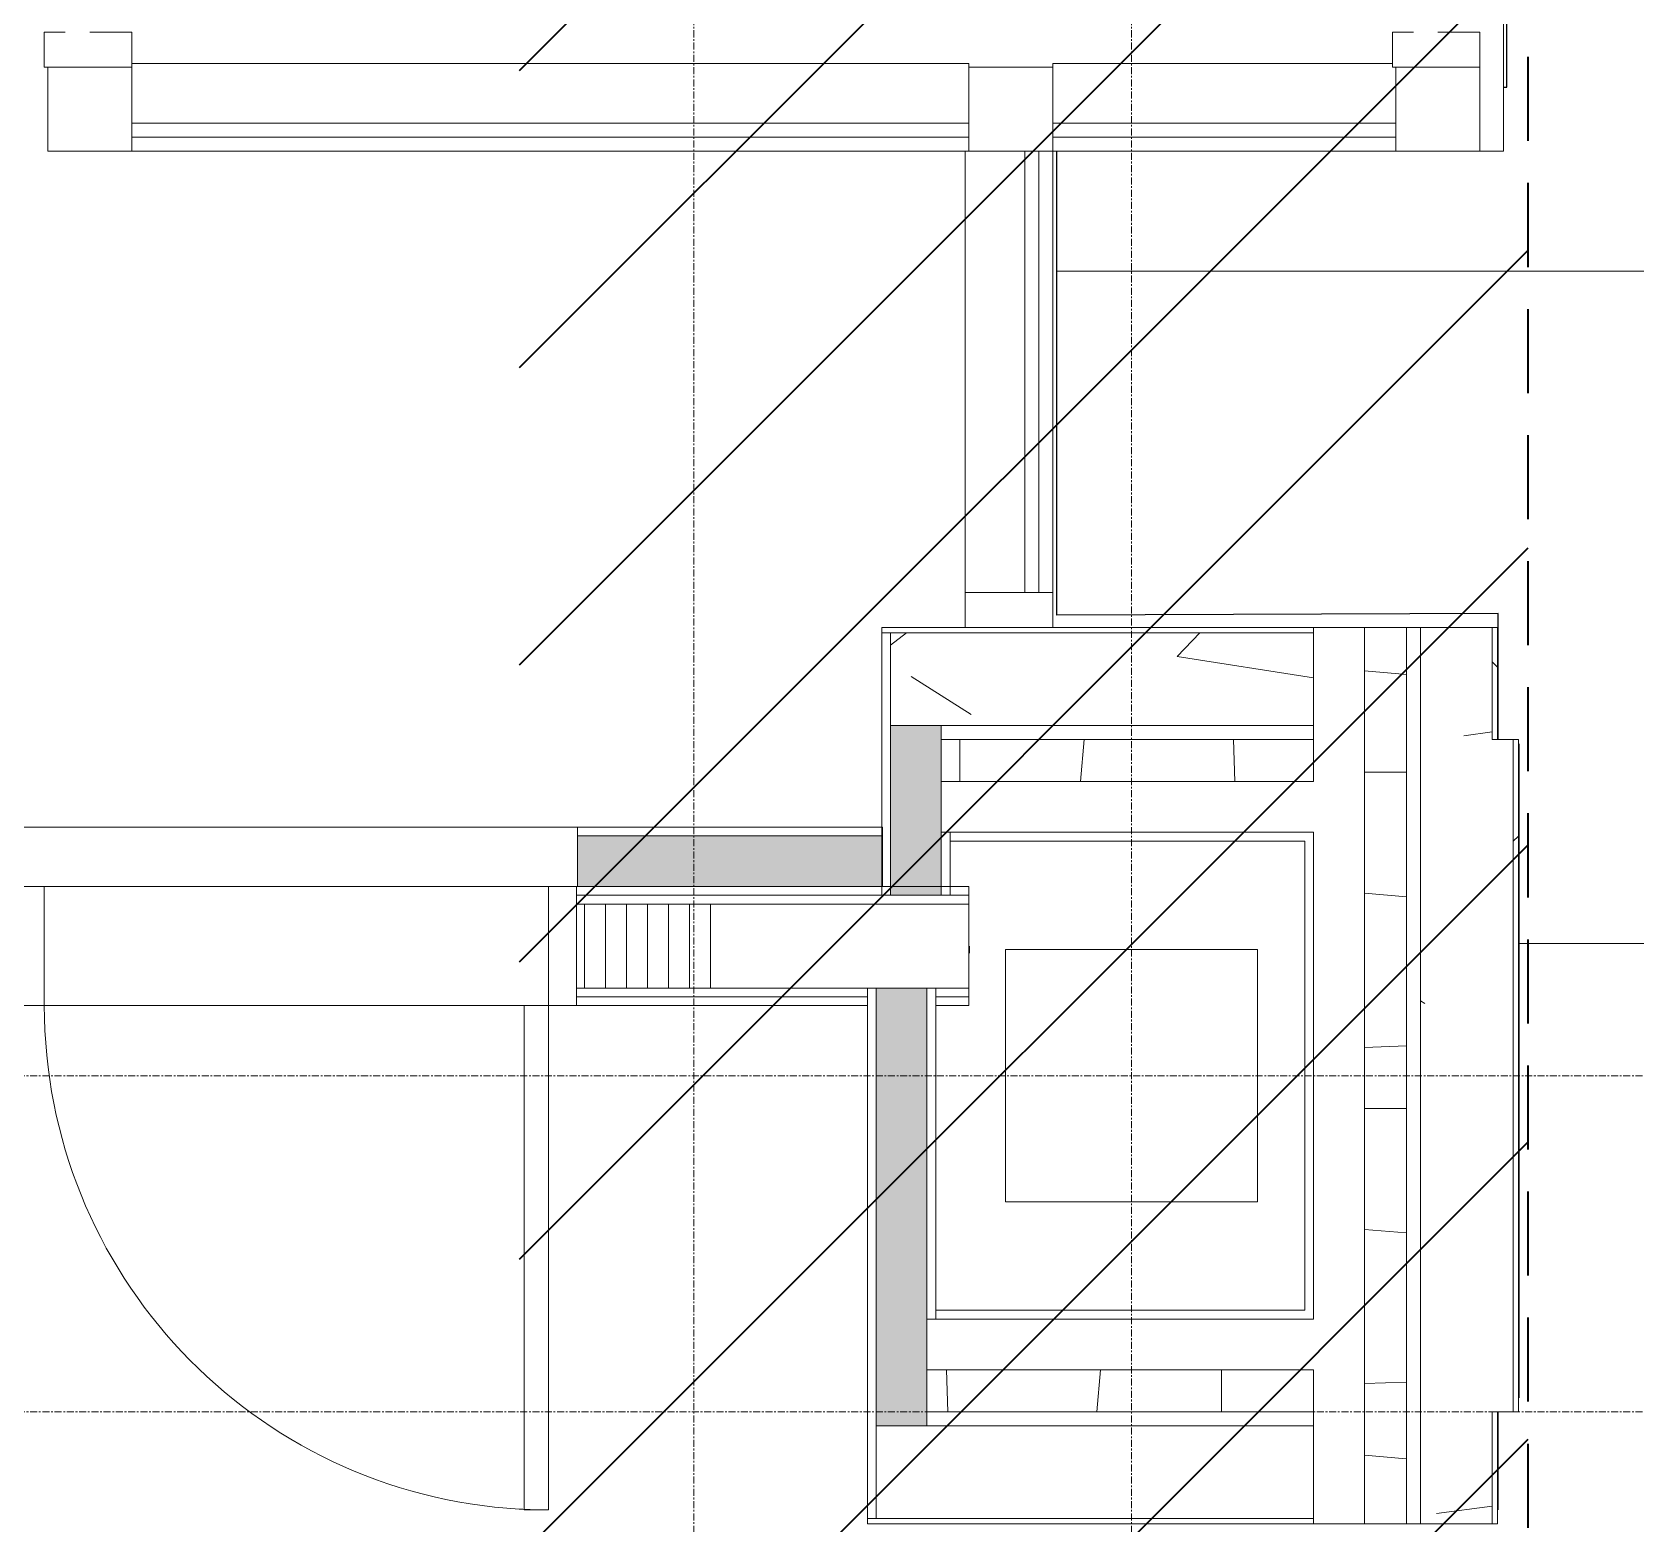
# Model space of a CAD drawing. Header units: inches. Extents: x 3268 to 7018, y 976 to 6708.
# Drawn here: x 5946 to 6060.5, y 3503.1 to 3609.6 of the extents above; entities that cross this region are included whole.
import ezdxf

# ---------------------------------------------------------------- set-up
doc = ezdxf.new("R2010")
doc.units = ezdxf.units.IN
doc.header["$MEASUREMENT"] = 0
doc.linetypes.add('Grid Line 1_2_', pattern=[0.8749999999999999, 0.4999999999999999, -0.125, 0.125, -0.125])
doc.linetypes.add('IMPORT-DASHED _2_', pattern=[8.999999999999996, 5.999999999999998, -2.999999999999999])
for name, color, linetype, lineweight in [('A-DOOR', 31, 'Continuous', 9), ('A-DOOR-FRAM', 31, 'Continuous', 9), ('A-FLOR', 192, 'Continuous', 9), ('A-GLAZ-CURT', 52, 'Continuous', 9), ('A-GLAZ-CWMG', 51, 'Continuous', 9), ('A-WALL', 113, 'Continuous', 9), ('A-WALL-PATT', 111, 'Continuous', 15), ('C-BLDG', 3, 'Continuous', 25), ('C-ESMT-STBK', 4, 'IMPORT-DASHED _2_', 35), ('I-WALL', 2, 'Continuous', 9), ('L-PVMT-CONC-HATC', 252, 'Continuous', 15), ('Q-CASE', 31, 'Continuous', 9), ('S-COLS', 52, 'Continuous', 9), ('S-GRID', 1, 'Continuous', 9), ('site_dwg', 8, 'Continuous', 9)]:
    doc.layers.add(name, color=color, linetype=linetype, lineweight=lineweight)
pattern_1 = [(49.99999999999999, (0, 0), (110.1714446362807, -9.63891797635685), [11.52, -126.72]), (355, (0, 0), (-21.31237393622492, 115.5371495156537), [9.216000000000001, -101.376]), (100.451, (9.181000000000001, -0.80323), (88.85991867697865, 105.897504039145), [9.79, -107.695]), (46.184, (0, 30.72), (163.9281911283317, -25.42496604507386), [17.28, -190.08]), (96.636, (13.661, 28.601), (143.5628771593347, 149.6257499721681), [14.686, -161.543]), (351.184, (0, 30.72), (143.5647285924248, 149.6237232332607), [13.824, -152.064]), (21, (15.36, 23.04), (91.68507647920484, -61.84256385372748), [11.52, -126.72]), (326, (15.36, 23.04), (37.37329933048201, 111.3835117876708), [9.216000000000001, -101.376]), (71.45100000000001, (23, 17.886), (129.0587647679424, 49.5399005406036), [9.79, -107.695]), (37.50000000000001, (0, 0), (1.867604689172044, 51.13223029288849), [5.069, -95.07799999999999, 5.069, -97.84299999999999, -101.76]), (37.50000000000001, (0, 0), (1.867604689172044, 51.13223029288849), [-203.059, 5.069, -96.691]), (7.499999999999999, (0, 0), (40.40721900969589, 60.58148342441334), [5.069, -53.606, 5.069, -92.774, -38.784]), (7.499999999999999, (0, 0), (40.40721900969589, 60.58148342441334), [-156.518, 5.069, -33.715]), (327.5, (-34.253, 0), (81.99472561414032, -3.464267954682455), [5.069, -33.331, 5.069, -114.739, -158.976]), (327.5, (-34.253, 0), (81.99472561414032, -3.464267954682455), [-158.208, 5.069, -153.907]), (317.5, (-49.613, 0), (89.57702895818312, 15.37635275430508), [5.069, -44.85100000000001, 5.069, -74.49600000000001, -112.896]), (317.5, (-49.613, 0), (89.57702895818312, 15.37635275430508), [-129.485, 5.069, -107.827])]

# ---------------------------------------------------------------- blocks, each defined once
blk = doc.blocks.new('WSP_5 Points - Structure_2022_rvt-1-Overall Retail Plan Opt 2')
at = {"layer": 'S-COLS', "color": 250, "lineweight": 13}
for p, q in [((6033.500343047524, 3544.148582565579), (6015.500343047524, 3544.148582565579)), ((6015.500343047524, 3544.148582565579), (6015.500343047524, 3526.148582565579)), ((6033.500343047524, 3526.148582565579), (6033.500343047524, 3544.148582565579)), ((6015.500343047524, 3526.148582565579), (6033.500343047524, 3526.148582565579))]:
    blk.add_line(p, q, dxfattribs=at)
blk = doc.blocks.new('Casework 95 - Casework 95-9779236-Overall Retail Plan Opt 2')
at = {"layer": 'Q-CASE', "color": 133}
blk.add_line((6024.875343047519, 3538.898582565586), (6024.875343047519, 3539.398582565586), dxfattribs=at)
blk = doc.blocks.new('Arch_5 Points - Units and Amenities_v2022_rvt-1-Overall Retail Plan Opt 2')
at = {"layer": 'A-WALL-PATT', "lineweight": 9}
h = blk.add_hatch(dxfattribs=at)
h.set_pattern_fill('FP_61', color=133, style=0, pattern_type=2)
h.set_pattern_definition([(0, (0, 0), (245.76, 61.44), [10.138, -174.182, 10.138, -174.182, -983.04]), (0, (0, 0), (245.76, 61.44), [-368.64, 10.138, -358.502, 10.138, -174.182, -430.08]), (0, (0, 0), (245.76, 61.44), [-921.6, 10.138, -112.742, 10.138, -297.062]), (120, (92.16, 30.72), (-176.0886008085158, 182.1144032340637), [10.138, -174.182, 10.138, -174.182, -983.0399999999998]), (120, (92.16, 30.72), (-176.0886008085158, 182.1144032340637), [-368.6399999999999, 10.138, -358.5019999999999, 10.138, -174.182, -430.0799999999999]), (120, (92.16, 30.72), (-176.0886008085158, 182.1144032340637), [-921.5999999999999, 10.138, -112.742, 10.138, -297.062]), (240, (122.88, 153.6), (-69.67139919148403, -243.5544032340636), [10.138, -174.182, 10.138, -174.182, -983.04]), (240, (122.88, 153.6), (-69.67139919148403, -243.5544032340636), [-368.64, 10.138, -358.502, 10.138, -174.182, -430.08]), (240, (122.88, 153.6), (-69.67139919148403, -243.5544032340636), [-921.6, 10.138, -112.742, 10.138, -297.062])])
h.paths.add_polyline_path([(6002.795376340589, 3552.273582565583), (6006.73053449086, 3552.273582565583), (6006.730534490861, 3552.898582565581), (5984.937843047513, 3552.898582565581), (5984.937843047513, 3552.273582565583)])
h.paths.add_polyline_path([(5945.127695092875, 3552.273582565583), (5945.127695092875, 3552.898582565581), (5909.062843047494, 3552.898582565581), (5909.062843047494, 3552.273582565583), (5940.854376340589, 3552.273582565583)])
h = blk.add_hatch(color=254, dxfattribs=at)
h.paths.add_polyline_path([(5909.062843047494, 3548.648582565583), (5945.127695092875, 3548.648582565583), (5945.127695092875, 3552.273582565583), (5909.062843047494, 3552.273582565583)])
h.paths.add_polyline_path([(6002.795376340589, 3548.648582565583), (6006.730534490861, 3548.648582565583), (6006.73053449086, 3552.273582565583), (5984.937843047513, 3552.273582565583), (5984.937843047513, 3548.648582565583)])
at = {"layer": 'A-WALL', "color": 133}
blk.add_line((6006.730534490855, 3552.27358256558), (5984.937843047509, 3552.27358256558), dxfattribs=at)
at = {"layer": 'I-WALL', "color": 133}
for p, q in [((5945.12769509287, 3552.89858256558), (5980.808931044771, 3552.89858256558)), ((5980.808931044771, 3552.89858256558), (5984.937843047509, 3552.89858256558)), ((5980.80914542837, 3548.648582565579), (5946.875343047516, 3548.648582565579)), ((5982.875343047516, 3548.648582565579), (5980.80914542837, 3548.648582565579))]:
    blk.add_line(p, q, dxfattribs=at)
at = {"layer": 'I-WALL', "color": 53, "lineweight": 15}
for p, q in [((6006.730534490855, 3552.898582565579), (5984.937843047509, 3552.898582565579)), ((5984.937843047509, 3552.898582565579), (5984.937843047509, 3548.64858256558)), ((6006.730534490855, 3548.64858256558), (6006.730534490855, 3552.898582565579)), ((5984.937843047509, 3548.64858256558), (6006.730534490855, 3548.64858256558))]:
    blk.add_line(p, q, dxfattribs=at)
at = {"layer": 'Q-CASE', "color": 133, "lineweight": 9}
blk.add_blockref('Casework 95 - Casework 95-9779236-Overall Retail Plan Opt 2', (-11.93750000000773, 5.000000000000226), dxfattribs=at)
blk = doc.blocks.new('Rectangular Mullion - 2_5_ x 6_ rectangular-7822257-Overall Retail Plan Opt 2')
at = {"layer": 'A-GLAZ-CWMG'}
for p, q in [((0, 3), (-2.49999999999909, 3)), ((-2.49999999999909, 3), (-2.49999999999909, -1.159072837708663e-13)), ((0, -3.250000000000454), (0, 3)), ((-2.49999999999909, -1.749999999999756), (-2.49999999999909, -3.250000000000454)), ((-2.49999999999909, -3.250000000000454), (0, -3.250000000000454))]:
    blk.add_line(p, q, dxfattribs=at)
blk = doc.blocks.new('System Panel - GLA-01 - Insulated Glass - Clear-10872765-Overall Retail Plan Opt 2')
at = {"layer": 'A-GLAZ-CURT'}
for p, q in [((12.25000000000182, 2.000000000000909), (-12.25000000000182, 2.000000000000909)), ((-12.25000000000182, 2.000000000000909), (-12.25000000000182, 1.000000000001819)), ((12.25000000000182, 1.000000000001819), (12.25000000000182, 2.000000000000909)), ((-12.25000000000182, 1.000000000001819), (12.25000000000182, 1.000000000001819))]:
    blk.add_line(p, q, dxfattribs=at)
blk = doc.blocks.new('Rectangular Mullion - 2_5_ x 6_ rectangular-10872761-Overall Retail Plan Opt 2')
at = {"layer": 'A-GLAZ-CWMG'}
for p, q in [((6018.875343047519, 3607.14858256558), (6018.875343047519, 3607.398582565581)), ((6018.875343047519, 3607.398582565581), (6043.125343047522, 3607.39858256558)), ((6018.875343047519, 3601.148582565581), (6043.375343047523, 3601.14858256558))]:
    blk.add_line(p, q, dxfattribs=at)
blk = doc.blocks.new('Quad Corner Mullion - 6_ x 6_ Quad Corner-7822252-Overall Retail Plan Opt 2')
at = {"layer": 'A-GLAZ-CWMG'}
for p, q in [((3, 3), (-3, 3)), ((-3, 3), (-3, -3)), ((3, -3), (3, 3)), ((-3, -3), (3, -3))]:
    blk.add_line(p, q, dxfattribs=at)
blk = doc.blocks.new('System Panel - GLA-01 - Insulated Glass - Clear-11184342-Overall Retail Plan Opt 2')
at = {"layer": 'A-GLAZ-CURT'}
for p, q in [((15.75, -1.000000000000455), (-15.75, -1.000000000000455)), ((-15.75, -1.000000000000455), (-15.75, -1.999999999999545)), ((15.75, -1.999999999999545), (15.75, -1.000000000000455)), ((-15.75, -1.999999999999545), (15.75, -1.999999999999545))]:
    blk.add_line(p, q, dxfattribs=at)
blk = doc.blocks.new('Quad Corner Mullion - 6_ x 6_ Quad Corner-9424114-Overall Retail Plan Opt 2')
at = {"layer": 'A-GLAZ-CWMG'}
for p, q in [((-3, 3), (3, 3)), ((-3, -3), (-3, 3)), ((3, 3), (3, -3)), ((3, -3), (-3, -3))]:
    blk.add_line(p, q, dxfattribs=at)
blk = doc.blocks.new('Rectangular Mullion - 2_5_ x 6_ rectangular-11184339-Overall Retail Plan Opt 2')
at = {"layer": 'A-GLAZ-CWMG'}
for p, q in [((6012.625343047519, 3601.14858256558), (6012.875343047518, 3601.14858256558)), ((6012.625343047519, 3601.14858256558), (6012.625343047519, 3569.648582565582)), ((6018.875343047519, 3601.14858256558), (6018.875343047519, 3569.648582565582))]:
    blk.add_line(p, q, dxfattribs=at)
blk = doc.blocks.new('Rectangular Mullion - 2_5_ x 6_ rectangular-7822250-Overall Retail Plan Opt 2')
at = {"layer": 'A-GLAZ-CWMG'}
for p, q in [((0, 3), (-2.49999999999909, 3)), ((-2.49999999999909, 3), (-2.49999999999909, -3.250000000000454)), ((0, -3.250000000000454), (0, 3)), ((-2.49999999999909, -3.250000000000454), (0, -3.250000000000454))]:
    blk.add_line(p, q, dxfattribs=at)
blk = doc.blocks.new('Single_Generic_Int_Door - 36_ x 96_-6572033-Overall Retail Plan Opt 2')
at = {"layer": 'A-DOOR'}
for p, q in [((16.24999999999989, -4.250000000000389), (17.99999999999989, -4.250000000000389)), ((16.24999999999989, -4.250000000000389), (16.24999999999989, -40.25000000000038)), ((17.99999999999989, -4.250000000000389), (17.99999999999989, -40.25000000000038)), ((16.24999999999989, -40.25000000000038), (17.99999999999989, -40.25000000000038))]:
    blk.add_line(p, q, dxfattribs=at)
for radius, start, end in [(36, 179.9999999999998, 266.6772689217947), (36.00000000000003, 266.6772689217947, 269.9999999999993)]:
    blk.add_arc((18.00000000000012, -4.250000000000274), radius, start, end, dxfattribs=at)
at = {"layer": 'A-DOOR-FRAM'}
for p, q in [((-20.00000000000001, 4.249999999999597), (-17.99999999999973, 4.249999999999603)), ((-19.99999999999998, -4.250000000000396), (-20.00000000000001, 4.249999999999597)), ((-17.99999999999973, 4.249999999999603), (-17.99999999999971, -4.250000000000389)), ((18.00000000000006, 4.24999999999972), (19.99999999999989, 4.249999999999726)), ((18.00000000000009, -4.250000000000273), (18.00000000000006, 4.24999999999972)), ((19.99999999999989, 4.249999999999726), (19.99999999999991, -4.250000000000266)), ((-17.99999999999971, -4.250000000000389), (-19.99999999999998, -4.250000000000396)), ((19.99999999999991, -4.250000000000266), (18.00000000000009, -4.250000000000273))]:
    blk.add_line(p, q, dxfattribs=at)
blk = doc.blocks.new('System Panel - GLA-01 - Insulated Glass - Clear-11184667-Overall Retail Plan Opt 2')
at = {"layer": 'A-GLAZ-CURT'}
for p, q in [((-2.193946773537941, -1.000000000001819), (-29.87499999999909, -1.000000000001819)), ((-29.87499999999909, -1.000000000001819), (-29.87499999999909, -2.000000000000909)), ((29.87499999999772, -1.000000000001819), (-2.193946773537941, -1.000000000001819)), ((29.87499999999772, -2.000000000000909), (29.87499999999772, -1.000000000001819)), ((-29.87499999999909, -2.000000000000909), (-2.193896330337956, -2.000000000000909)), ((-2.193896330337956, -2.000000000000909), (29.87499999999772, -2.000000000000909))]:
    blk.add_line(p, q, dxfattribs=at)
blk = doc.blocks.new('Rectangular Mullion - 2_5_ x 6_ rectangular-11184663-Overall Retail Plan Opt 2')
at = {"layer": 'A-GLAZ-CWMG'}
for p, q in [((5980.806181890383, 3607.39858256558), (5953.125343047522, 3607.39858256558)), ((6012.875343047519, 3607.39858256558), (5980.806181890383, 3607.39858256558)), ((6012.875343047519, 3607.39858256558), (6012.875343047519, 3607.14858256558)), ((5980.806497160383, 3601.14858256558), (5953.125343047522, 3601.14858256558)), ((6012.875343047519, 3601.14858256558), (5980.806497160383, 3601.14858256558))]:
    blk.add_line(p, q, dxfattribs=at)
blk = doc.blocks.new('Quad Corner Mullion - 6_ x 6_ Quad Corner-7822263-Overall Retail Plan Opt 2')
at = {"layer": 'A-GLAZ-CWMG'}
for p, q in [((3, 3), (-3, 3)), ((-3, 3), (-3, -3)), ((3, -3), (3, 3)), ((-3, -3), (3, -3))]:
    blk.add_line(p, q, dxfattribs=at)
blk = doc.blocks.new('site_dwg-12440225-Overall Retail Plan Opt 2')
at = {"layer": 'C-ESMT-STBK'}
h = blk.add_hatch(dxfattribs=at)
h.set_pattern_fill('FP_236', color=43, style=0, pattern_type=2)
h.set_pattern_definition([(41.19300000000002, (24349227.445, 9821790.73), (-9.878962955707756, 11.2874306606842), [])])
h.paths.add_polyline_path([(24340754.41764874, 9814238.256800799), (24341007.28369483, 9818038.207201697), (24340597.61508091, 9818336.289935663), (24339080.54507963, 9818175.041572), (24339041.04656363, 9818170.586227996), (24338991.68861391, 9818164.27902802), (24338951.70183868, 9818158.637384389), (24338912.96937073, 9818152.689061128), (24338874.36010189, 9818146.280125272), (24338835.87236292, 9818139.411975248), (24338797.50579851, 9818132.085986648), (24338766.50818425, 9818125.853604812), (24338766.89231019, 9818124.002092425), (24338807.18576453, 9818132.259389622), (24338846.06993594, 9818139.731584428), (24338885.04424, 9818146.727429258), (24338924.10287013, 9818153.245822722), (24338956.51865115, 9818158.316607647), (24338953.32382087, 9818110.342748318), (24338969.07279708, 9818112.710400388), (24339007.86497075, 9818118.055290567), (24339046.71994471, 9818122.92269113), (24339092.45343486, 9818128.037917001), (24340292.99008468, 9818255.650188034), (24340584.31472673, 9818286.605874758), (24340934.68922023, 9818031.666679043), (24340687.3560084, 9814314.861073798), (24339595.34670922, 9814726.863514047), (24339587.50957331, 9814715.68687136), (24338715.45843181, 9815327.180653278), (24338691.60180446, 9815293.158049863), (24339013.48739237, 9815068.288049085), (24339549.36884944, 9814692.907733086), (24340725.61240819, 9814249.124683892)])
h.paths.add_polyline_path([(24338722.46981283, 9815337.179779818), (24338763.80719084, 9815396.132170605), (24338658.92817304, 9815468.79891386), (24338617.74228099, 9815409.741564125), (24338722.19139668, 9815337.372683933)])
at = {"layer": 'C-BLDG', "color": 213}
blk.add_line((24340876.9537507, 9816111.877246827), (24340877.41871055, 9816118.86495656), dxfattribs=at)
at = {"layer": 'C-BLDG', "color": 213, "flags": 128}
for points in [[(24340884.09139228, 9816213.18929578), (24340884.31991062, 9816213.174089516), (24340894.30836962, 9816363.279728565), (24340894.08756362, 9816363.292705512)], [(24340880.60556731, 9816166.759047544), (24340881.20289301, 9816175.736034706), (24340849.76409676, 9816177.70268525), (24340851.96368552, 9816210.759490687)], [(24340878.98158382, 9816119.760006033), (24340880.80655726, 9816147.186856536), (24340882.08129995, 9816166.344492903)]]:
    blk.add_lwpolyline(points, dxfattribs=at)
at = {"layer": 'C-ESMT-STBK', "color": 43}
blk.add_line((24341007.27473861, 9818038.206394771), (24340754.40937513, 9814238.266251713), dxfattribs=at)
at = {"layer": 'L-PVMT-CONC-HATC', "color": 53}
for p, q in [((24340884.95893097, 9816199.96896191), (24340851.39429568, 9816202.202341536)), ((24340964.76843276, 9816194.658464309), (24340884.95893097, 9816199.96896191)), ((24340881.77184056, 9816152.074886547), (24340881.13462641, 9816152.117286563)), ((24340961.58157594, 9816146.764373403), (24340881.77184056, 9816152.074886547))]:
    blk.add_line(p, q, dxfattribs=at)

msp = doc.modelspace()

# ---------------------------------------------------------------- hatches: boundary and pattern name
at = {"layer": 'A-WALL-PATT', "lineweight": 9}
h = msp.add_hatch(dxfattribs=at)
h.set_pattern_fill('FP_138', color=256, angle=265, style=0, pattern_type=2)
h.set_pattern_definition([(175, (6050.625276329477, 3563.148114272383), (-8.366951303775187, -95.63469101680758), []), (180, (6050.625018890813, 3572.748669721613), (-1.243449787580175e-14, -96), []), (172, (6050.625670491104, 3582.348141820401), (-13.36061769216629, -95.06573459919075), []), (187, (6050.625413052439, 3591.948697269631), (11.69945696689412, -95.28443055756692), []), (176, (6050.625068458033, 3601.548256524161), (-6.696621479436029, -95.76614882494314), []), (185, (6050.625807214067, 3611.148724817648), (8.36695130377519, -95.63469101680757), []), (178, (6050.625462619659, 3620.748284072179), (-3.350351683440087, -95.94151939383319), []), (184, (6050.625205180995, 3630.348839521408), (6.696621479436052, -95.76614882494313), []), (174, (6050.624860586589, 3639.94839877594), (-10.03473247369474, -95.47410195535426), []), (182, (6050.625599342622, 3649.548867069426), (3.350351683440067, -95.9415193938332), [])])
h.paths.add_polyline_path([(6041.125343047526, 3559.148582565583), (6044.125343047524, 3559.148582565583), (6044.125343047526, 3567.148582565581), (6041.125343047526, 3567.148582565581)])
h = msp.add_hatch(dxfattribs=at)
h.set_pattern_fill('FP_8', color=256, style=0, pattern_type=2)
h.set_pattern_definition(pattern_1)
h.paths.add_polyline_path([(6050.250343047525, 3559.148582565583), (6050.250343047525, 3567.148582565579), (6045.125343047526, 3567.148582565581), (6045.125343047525, 3559.148582565583)])
h = msp.add_hatch(dxfattribs=at)
h.set_pattern_fill('FP_14', color=256, style=0, pattern_type=2)
h.set_pattern_definition([(135, (0, 0), (-32.04961485728027, -32.04961485728027), [])])
h.paths.add_polyline_path([(6050.250343047525, 3559.148582565583), (6050.625343047527, 3559.148582565583), (6050.625343047527, 3567.148582565581), (6050.250343047525, 3567.148582565579)])
h = msp.add_hatch(dxfattribs=at)
h.set_pattern_fill('FP_137', color=256, angle=265.0000000000003, style=0, pattern_type=2)
h.set_pattern_definition([(175.0000000000003, (6052.125524830886, 3547.148475544189), (-8.366951303774593, -95.63469101680762), []), (180.0000000000004, (6052.125267392223, 3556.749030993418), (5.861977570020827e-13, -96.00000000000001), []), (172.0000000000004, (6052.124922797815, 3566.34859024795), (-13.3606176921657, -95.06573459919083), []), (187.0000000000003, (6052.125574398106, 3575.948062346738), (11.69945696689471, -95.28443055756685), []), (176.0000000000003, (6052.125316959443, 3585.548617795967), (-6.696621479435435, -95.76614882494317), []), (185.0000000000003, (6052.124972365035, 3595.148177050498), (8.366951303775782, -95.63469101680752), []), (178.0000000000004, (6052.125711121069, 3604.748645343984), (-3.350351683439491, -95.94151939383322), []), (184.0000000000003, (6052.125366526662, 3614.348204598516), (6.696621479436647, -95.76614882494307), []), (174.0000000000004, (6052.125109087998, 3623.948760047745), (-10.03473247369415, -95.47410195535431), []), (182.0000000000003, (6052.125760688289, 3633.548232146534), (3.350351683440664, -95.94151939383319), [])])
h.paths.add_polyline_path([(6044.089376340588, 3535.148582565583), (6044.125343047527, 3535.148582565583), (6044.125343047527, 3559.148582565583), (6041.125343047526, 3559.148582565583), (6041.125343047526, 3535.148582565583)])
h = msp.add_hatch(dxfattribs=at)
h.set_pattern_fill('FP_8', color=256, style=0, pattern_type=2)
h.set_pattern_definition(pattern_1)
h.paths.add_polyline_path([(6051.750343047525, 3535.148582565583), (6051.750343047525, 3559.148582565583), (6045.125343047525, 3559.148582565583), (6045.125343047525, 3535.148582565583)])
h = msp.add_hatch(dxfattribs=at)
h.set_pattern_fill('FP_16', color=256, style=0, pattern_type=2)
h.set_pattern_definition([(45, (0, 0), (-32.04961485728027, 32.04961485728027), [])])
h.paths.add_polyline_path([(6051.750343047525, 3535.148582565583), (6052.125343047527, 3535.148582565583), (6052.125343047527, 3559.148582565583), (6051.750343047525, 3559.148582565583), (6051.750343047525, 3535.522720883641)])
h = msp.add_hatch(dxfattribs=at)
h.set_pattern_fill('FP_37', color=256, angle=265, style=0, pattern_type=2)
h.set_pattern_definition([(175, (6052.125757485963, 3523.148126693648), (-8.366951303775187, -95.63469101680758), []), (180, (6052.125500047298, 3532.748682142877), (-1.243449787580175e-14, -96), []), (172, (6052.125155452892, 3542.348241397408), (-13.36061769216629, -95.06573459919075), []), (187, (6052.124898014227, 3551.948796846637), (11.69945696689412, -95.28443055756692), []), (176, (6052.12554961452, 3561.548268945426), (-6.696621479436029, -95.76614882494314), []), (185, (6052.125292175855, 3571.148824394656), (8.36695130377519, -95.63469101680757), []), (178, (6052.124947581447, 3580.748383649186), (-3.350351683440087, -95.94151939383319), []), (184, (6052.125686337482, 3590.348851942673), (6.696621479436052, -95.76614882494313), []), (174, (6052.125341743075, 3599.948411197204), (-10.03473247369474, -95.47410195535426), []), (182, (6052.125084304411, 3609.548966646433), (3.350351683440067, -95.9415193938332), [])])
h.paths.add_polyline_path([(6044.089376340588, 3511.148582565583), (6044.125343047527, 3511.148582565583), (6044.089376340588, 3535.148582565583), (6041.125343047526, 3535.148582565583), (6041.125343047526, 3511.148582565583)])
h = msp.add_hatch(dxfattribs=at)
h.set_pattern_fill('FP_120', color=256, angle=265, style=0, pattern_type=2)
h.set_pattern_definition([(175, (6050.625632385943, 3507.148989664286), (-8.366951303775187, -95.63469101680758), []), (180, (6050.625287791535, 3516.748548918817), (-1.243449787580175e-14, -96), []), (172, (6050.62503035287, 3526.349104368046), (-13.36061769216629, -95.06573459919075), []), (187, (6050.625681953163, 3535.948576466835), (11.69945696689412, -95.28443055756692), []), (176, (6050.625337358754, 3545.548135721366), (-6.696621479436029, -95.76614882494314), []), (185, (6050.625079920091, 3555.148691170595), (8.36695130377519, -95.63469101680757), []), (178, (6050.625731520382, 3564.748163269384), (-3.350351683440087, -95.94151939383319), []), (184, (6050.625474081718, 3574.348718718613), (6.696621479436052, -95.76614882494313), []), (174, (6050.625129487311, 3583.948277973144), (-10.03473247369474, -95.47410195535426), []), (182, (6050.624872048646, 3593.548833422373), (3.350351683440067, -95.9415193938332), [])])
h.paths.add_polyline_path([(6044.089376340588, 3503.148582565585), (6044.125343047526, 3503.148582565585), (6044.089376340588, 3511.148582565583), (6041.125343047526, 3511.148582565583), (6041.125343047526, 3503.148582565585)])
h = msp.add_hatch(dxfattribs=at)
h.set_pattern_fill('FP_8', color=256, style=0, pattern_type=2)
h.set_pattern_definition(pattern_1)
h.paths.add_polyline_path([(6045.125343047525, 3503.148582565585), (6050.250343047525, 3503.148582565585), (6050.250343047525, 3511.148582565583), (6045.125343047525, 3511.148582565583)])

# ---------------------------------------------------------------- linework, layer by layer
at = {"layer": 'A-FLOR', "color": 7}
for p, q in [((6051.062843047516, 3601.148582565581), (6051.062843047516, 3757.14858256558)), ((6049.375343047524, 3601.148582565581), (6051.062843047516, 3601.148582565581))]:
    msp.add_line(p, q, dxfattribs=at)
at = {"layer": 'A-WALL'}
for p, q in [((6037.500343047522, 3567.14858256558), (6037.500343047522, 3556.148582565576)), ((6041.125343047522, 3503.148582565583), (6041.125343047522, 3567.14858256558)), ((6044.125343047521, 3503.148582565583), (6044.125343047521, 3567.14858256558)), ((6045.125343047521, 3503.148582565583), (6045.125343047523, 3567.14858256558)), ((6050.250343047522, 3567.148582565577), (6050.250343047522, 3559.148582565581)), ((6050.625343047523, 3559.148582565581), (6050.250343047522, 3559.148582565581)), ((6051.750343047522, 3511.148582565581), (6051.750343047522, 3559.148582565581)), ((6037.500343047522, 3517.773582565583), (6037.500343047522, 3552.523582565574)), ((6037.500343047522, 3503.148582565583), (6037.50034304752, 3514.148582565581)), ((6050.250343047522, 3511.148582565581), (6050.625343047522, 3511.148582565581)), ((6050.250343047522, 3503.148582565583), (6050.250343047522, 3511.148582565581))]:
    msp.add_line(p, q, dxfattribs=at)
at = {"layer": 'A-WALL', "lineweight": 15}
for p, q in [((6050.625343047522, 3559.148582565581), (6050.625343047522, 3567.14858256558)), ((6052.125343047522, 3559.148582565581), (6050.62534304752, 3559.148582565581)), ((6052.125343047522, 3511.148582565581), (6052.125343047522, 3559.148582565581)), ((6036.875343047521, 3551.898582565575), (6036.875343047521, 3518.398582565582)), ((6050.625343047522, 3511.148582565581), (6052.125343047522, 3511.148582565581)), ((6050.625343047522, 3503.148582565583), (6050.625343047522, 3511.148582565581))]:
    msp.add_line(p, q, dxfattribs=at)

# ---------------------------------------------------------------- block references
at = {"lineweight": 5}
msp.add_blockref('WSP_5 Points - Structure_2022_rvt-1-Overall Retail Plan Opt 2', (0, 0), dxfattribs=at)
at = {"layer": 'A-GLAZ-CWMG', "rotation": 269.9999999999991}
msp.add_blockref('Rectangular Mullion - 2_5_ x 6_ rectangular-7822257-Overall Retail Plan Opt 2', (6046.375343047523, 3607.14858256558), dxfattribs=at)
at = {"layer": 'A-GLAZ-CWMG'}
msp.add_blockref('Quad Corner Mullion - 6_ x 6_ Quad Corner-7822252-Overall Retail Plan Opt 2', (6046.375343047523, 3604.14858256558), dxfattribs=at)

# ---------------------------------------------------------------- next in the draw order: hatches: boundary and pattern name
at = {"layer": 'A-WALL-PATT', "lineweight": 9}
h = msp.add_hatch(dxfattribs=at)
h.set_pattern_fill('FP_8', color=256, style=0, pattern_type=2)
h.set_pattern_definition(pattern_1)
h.paths.add_polyline_path([(6007.293034490866, 3560.148582565574), (6037.500343047525, 3560.148582565577), (6037.500343047525, 3566.773582565576), (6007.293034490866, 3566.773582565573)])
at = {"layer": 'A-WALL-PATT', "lineweight": 5}
for points in [[(6010.918034490867, 3548.023582565581), (6010.918034490868, 3560.148582565574), (6007.293034490866, 3560.148582565574), (6007.293034490866, 3548.023582565581)], [(6006.268924788686, 3510.148582565586), (6009.893924788686, 3510.148582565586), (6009.893924788686, 3541.398582565582), (6006.268924788686, 3541.398582565582), (6006.268924788688, 3518.398582565586)]]:
    msp.add_hatch(color=256, dxfattribs=at).paths.add_polyline_path(points)
at = {"layer": 'A-WALL-PATT', "lineweight": 9}
h = msp.add_hatch(dxfattribs=at)
h.set_pattern_fill('FP_139', color=256, angle=-94.99999999999703, style=0, pattern_type=2)
h.set_pattern_definition([(265.000000000003, (6021.772099114246, 3567.148055346905), (95.634691016808, -8.366951303770243), []), (270, (6012.17163082076, 3567.148794102938), (96, 4.959588295605499e-12), []), (262.000000000003, (6002.572071566228, 3567.14844950853), (95.06573459919143, -13.36061769216137), []), (277.000000000003, (5992.971516116999, 3567.148192069866), (95.28443055756631, 11.69945696689908), []), (266.000000000003, (5983.372044018211, 3567.148843670157), (95.76614882494349, -6.69662147943108), []), (275.000000000003, (5973.771488568981, 3567.148586231492), (95.63469101680714, 8.366951303780125), []), (268.000000000003, (5964.171929314451, 3567.148241637085), (95.94151939383336, -3.350351683435136), []), (274.000000000003, (5954.571461020964, 3567.148980393118), (95.76614882494277, 6.696621479440978), []), (264.000000000003, (5944.971901766432, 3567.14863579871), (95.47410195535477, -10.0347324736898), []), (272.0000000000029, (5935.371346317203, 3567.148378360045), (95.941519393833, 3.350351683445052), [])])
h.paths.add_polyline_path([(6010.918034490867, 3556.148582565575), (6037.500343047525, 3556.148582565577), (6037.500343047525, 3559.148582565578), (6010.918034490867, 3559.148582565575)])
h = msp.add_hatch(dxfattribs=at)
h.set_pattern_fill('FP_178', color=256, angle=180, style=0, pattern_type=2)
h.set_pattern_definition([(180, (5929.041, 3548.724999999999), (-336.0000000000002, -1561.859), [0.50688, -335.4930000000001]), (180, (5929.041, 3548.571999999999), (-336.0000000000002, -1561.859), [0.50688, -335.4930000000001]), (180, (5929.003000000001, 3548.686999999999), (-336.0000000000002, -1561.859), [0.50688, -335.4930000000001]), (180, (5929.003000000001, 3548.609999999999), (-336.0000000000002, -1561.859), [0.50688, -335.4930000000001]), (180, (5928.887, 3548.724999999999), (-336.0000000000002, -1561.859), [0.50688, -335.4930000000001]), (180, (5928.887, 3548.571999999999), (-336.0000000000002, -1561.859), [0.50688, -335.4930000000001]), (180, (5928.811, 3548.648999999999), (-336.0000000000002, -1561.859), [0.50688, -335.4930000000001]), (270, (5957.406999999999, 3548.648999999999), (336.0000000000001, -1561.859), [1561.86, 0]), (270, (5955.906999999999, 3548.648999999999), (336.0000000000001, -1561.859), [1561.86, 0]), (270, (5954.406999999999, 3548.648999999999), (336.0000000000001, -1561.859), [1561.86, 0]), (270, (5952.906999999999, 3548.648999999999), (336.0000000000001, -1561.859), [1561.86, 0]), (270, (5951.406999999999, 3548.648999999999), (336.0000000000001, -1561.859), [1561.86, 0]), (270, (5949.906999999999, 3548.648999999999), (336.0000000000001, -1561.859), [1561.86, 0]), (270, (5948.406999999999, 3548.648999999999), (336.0000000000001, -1561.859), [1561.86, 0]), (270, (5946.906999999999, 3548.648999999999), (336.0000000000001, -1561.859), [1561.86, 0]), (270, (5945.406999999999, 3548.648999999999), (336.0000000000001, -1561.859), [1561.86, 0]), (270, (5943.906999999999, 3548.648999999999), (336.0000000000001, -1561.859), [1561.86, 0]), (270, (5942.406999999999, 3548.648999999999), (336.0000000000001, -1561.859), [1561.86, 0]), (270, (5940.906999999999, 3548.648999999999), (336.0000000000001, -1561.859), [1561.86, 0]), (270, (5939.406999999999, 3548.648999999999), (336.0000000000001, -1561.859), [1561.86, 0]), (270, (5937.906999999999, 3548.648999999999), (336.0000000000001, -1561.859), [1561.86, 0]), (270, (5936.406999999999, 3548.648999999999), (336.0000000000001, -1561.859), [1561.86, 0]), (270, (5934.906999999999, 3548.648999999999), (336.0000000000001, -1561.859), [1561.86, 0]), (270, (5933.406999999999, 3548.648999999999), (336.0000000000001, -1561.859), [1561.86, 0]), (270, (5931.906999999999, 3548.648999999999), (336.0000000000001, -1561.859), [1561.86, 0]), (270, (5930.406999999999, 3548.648999999999), (336.0000000000001, -1561.859), [1561.86, 0]), (270, (5929.041, 3548.724999999999), (336.0000000000001, -1561.859), [0.50688, -1561.354]), (270, (5929.003000000001, 3548.686999999999), (336.0000000000001, -1561.859), [0.50688, -1561.354]), (270, (5928.925999999999, 3548.724999999999), (336.0000000000001, -1561.859), [0.50688, -1561.354]), (270, (5928.906999999999, 3548.648999999999), (336.0000000000001, -1561.859), [1561.86, 0]), (270, (5928.887, 3548.724999999999), (336.0000000000001, -1561.859), [0.50688, -1561.354]), (270, (5928.772, 3548.724999999999), (336.0000000000001, -1561.859), [0.50688, -1561.354]), (270, (5927.406999999999, 3548.648999999999), (336.0000000000001, -1561.859), [1561.86, 0]), (270, (5925.906999999999, 3548.648999999999), (336.0000000000001, -1561.859), [1561.86, 0]), (270, (5924.406999999999, 3548.648999999999), (336.0000000000001, -1561.859), [1561.86, 0]), (270, (5922.906999999999, 3548.648999999999), (336.0000000000001, -1561.859), [1561.86, 0]), (270, (5921.406999999999, 3548.648999999999), (336.0000000000001, -1561.859), [1561.86, 0]), (270, (5919.906999999999, 3548.648999999999), (336.0000000000001, -1561.859), [1561.86, 0]), (270, (5918.406, 3548.648999999999), (336.0000000000001, -1561.859), [1561.86, 0]), (270, (5916.906, 3548.648999999999), (336.0000000000001, -1561.859), [1561.86, 0]), (270, (5915.406999999999, 3548.648999999999), (336.0000000000001, -1561.859), [1561.86, 0]), (270, (5913.906999999999, 3548.648999999999), (336.0000000000001, -1561.859), [1561.86, 0]), (270, (5912.406, 3548.648999999999), (336.0000000000001, -1561.859), [1561.86, 0]), (270, (5910.906, 3548.648999999999), (336.0000000000001, -1561.859), [1561.86, 0]), (270, (5909.406999999999, 3548.648999999999), (336.0000000000001, -1561.859), [1561.86, 0]), (270, (5907.906999999999, 3548.648999999999), (336.0000000000001, -1561.859), [1561.86, 0]), (270, (5906.406, 3548.648999999999), (336.0000000000001, -1561.859), [1561.86, 0]), (270, (5904.906, 3548.648999999999), (336.0000000000001, -1561.859), [1561.86, 0]), (270, (5903.406999999999, 3548.648999999999), (336.0000000000001, -1561.859), [1561.86, 0]), (270, (5901.906999999999, 3548.648999999999), (336.0000000000001, -1561.859), [1561.86, 0]), (270, (5900.406, 3548.648999999999), (336.0000000000001, -1561.859), [1561.86, 0]), (270, (5898.906, 3548.648999999999), (336.0000000000001, -1561.859), [1561.86, 0]), (270, (5897.406999999999, 3548.648999999999), (336.0000000000001, -1561.859), [1561.86, 0]), (270, (5895.906999999999, 3548.648999999999), (336.0000000000001, -1561.859), [1561.86, 0]), (270, (5894.406, 3548.648999999999), (336.0000000000001, -1561.859), [1561.86, 0]), (270, (5892.906, 3548.648999999999), (336.0000000000001, -1561.859), [1561.86, 0]), (270, (5891.406999999999, 3548.648999999999), (336.0000000000001, -1561.859), [1561.86, 0]), (270, (5889.906999999999, 3548.648999999999), (336.0000000000001, -1561.859), [1561.86, 0]), (270, (5888.406, 3548.648999999999), (336.0000000000001, -1561.859), [1561.86, 0]), (270, (5886.906, 3548.648999999999), (336.0000000000001, -1561.859), [1561.86, 0]), (270, (5885.406999999999, 3548.648999999999), (336.0000000000001, -1561.859), [1561.86, 0]), (270, (5861.406999999999, 3548.648999999999), (336.0000000000001, -1561.859), [1561.86, 0]), (270, (5859.906999999999, 3548.648999999999), (336.0000000000001, -1561.859), [1561.86, 0]), (270, (5858.406, 3548.648999999999), (336.0000000000001, -1561.859), [1561.86, 0]), (270, (5856.906, 3548.648999999999), (336.0000000000001, -1561.859), [1561.86, 0]), (270, (5855.406999999999, 3548.648999999999), (336.0000000000001, -1561.859), [1561.86, 0]), (270, (5853.906999999999, 3548.648999999999), (336.0000000000001, -1561.859), [1561.86, 0]), (270, (5852.406, 3548.648999999999), (336.0000000000001, -1561.859), [1561.86, 0]), (270, (5850.906, 3548.648999999999), (336.0000000000001, -1561.859), [1561.86, 0]), (270, (5849.406999999999, 3548.648999999999), (336.0000000000001, -1561.859), [1561.86, 0]), (270, (5825.406999999999, 3548.648999999999), (336.0000000000001, -1561.859), [1561.86, 0]), (270, (5823.906999999999, 3548.648999999999), (336.0000000000001, -1561.859), [1561.86, 0]), (270, (5822.406, 3548.648999999999), (336.0000000000001, -1561.859), [1561.86, 0]), (270, (5820.906, 3548.648999999999), (336.0000000000001, -1561.859), [1561.86, 0]), (270, (5819.406999999999, 3548.648999999999), (336.0000000000001, -1561.859), [1561.86, 0]), (270, (5817.906999999999, 3548.648999999999), (336.0000000000001, -1561.859), [1561.86, 0]), (270, (5816.406, 3548.648999999999), (336.0000000000001, -1561.859), [1561.86, 0]), (270, (5814.906, 3548.648999999999), (336.0000000000001, -1561.859), [1561.86, 0]), (270, (5813.406999999999, 3548.648999999999), (336.0000000000001, -1561.859), [1561.86, 0]), (270, (5789.406999999999, 3548.648999999999), (336.0000000000001, -1561.859), [1561.86, 0]), (270, (5787.906999999999, 3548.648999999999), (336.0000000000001, -1561.859), [1561.86, 0]), (270, (5786.406, 3548.648999999999), (336.0000000000001, -1561.859), [1561.86, 0]), (270, (5784.906, 3548.648999999999), (336.0000000000001, -1561.859), [1561.86, 0]), (270, (5783.406999999999, 3548.648999999999), (336.0000000000001, -1561.859), [1561.86, 0]), (270, (5781.906999999999, 3548.648999999999), (336.0000000000001, -1561.859), [1561.86, 0]), (270, (5780.406, 3548.648999999999), (336.0000000000001, -1561.859), [1561.86, 0]), (270, (5778.906, 3548.648999999999), (336.0000000000001, -1561.859), [1561.86, 0]), (270, (5777.406999999999, 3548.648999999999), (336.0000000000001, -1561.859), [1561.86, 0]), (270, (5775.906999999999, 3548.648999999999), (336.0000000000001, -1561.859), [1561.86, 0]), (270, (5774.406, 3548.648999999999), (336.0000000000001, -1561.859), [1561.86, 0]), (270, (5772.906, 3548.648999999999), (336.0000000000001, -1561.859), [1561.86, 0]), (270, (5771.406999999999, 3548.648999999999), (336.0000000000001, -1561.859), [1561.86, 0]), (270, (5769.906999999999, 3548.648999999999), (336.0000000000001, -1561.859), [1561.86, 0]), (270, (5768.406, 3548.648999999999), (336.0000000000001, -1561.859), [1561.86, 0]), (270, (5766.906, 3548.648999999999), (336.0000000000001, -1561.859), [1561.86, 0]), (270, (5765.406999999999, 3548.648999999999), (336.0000000000001, -1561.859), [1561.86, 0]), (270, (5763.906999999999, 3548.648999999999), (336.0000000000001, -1561.859), [1561.86, 0]), (270, (5762.406, 3548.648999999999), (336.0000000000001, -1561.859), [1561.86, 0]), (270, (5760.906, 3548.648999999999), (336.0000000000001, -1561.859), [1561.86, 0]), (270, (5759.406999999999, 3548.648999999999), (336.0000000000001, -1561.859), [1561.86, 0]), (270, (5757.906999999999, 3548.648999999999), (336.0000000000001, -1561.859), [1561.86, 0]), (270, (5756.406, 3548.648999999999), (336.0000000000001, -1561.859), [1561.86, 0]), (270, (5754.906, 3548.648999999999), (336.0000000000001, -1561.859), [1561.86, 0]), (270, (5753.406999999999, 3548.648999999999), (336.0000000000001, -1561.859), [1561.86, 0]), (270, (5751.906999999999, 3548.648999999999), (336.0000000000001, -1561.859), [1561.86, 0]), (270, (5750.406, 3548.648999999999), (336.0000000000001, -1561.859), [1561.86, 0]), (270, (5748.906, 3548.648999999999), (336.0000000000001, -1561.859), [1561.86, 0]), (270, (5747.406999999999, 3548.648999999999), (336.0000000000001, -1561.859), [1561.86, 0]), (270, (5745.906999999999, 3548.648999999999), (336.0000000000001, -1561.859), [1561.86, 0]), (270, (5744.406, 3548.648999999999), (336.0000000000001, -1561.859), [1561.86, 0]), (270, (5742.906, 3548.648999999999), (336.0000000000001, -1561.859), [1561.86, 0]), (270, (5741.406999999999, 3548.648999999999), (336.0000000000001, -1561.859), [1561.86, 0]), (270, (5739.906999999999, 3548.648999999999), (336.0000000000001, -1561.859), [1561.86, 0]), (270, (5738.406, 3548.648999999999), (336.0000000000001, -1561.859), [1561.86, 0]), (270, (5736.906, 3548.648999999999), (336.0000000000001, -1561.859), [1561.86, 0]), (270, (5735.406999999999, 3548.648999999999), (336.0000000000001, -1561.859), [1561.86, 0]), (270, (5733.906999999999, 3548.648999999999), (336.0000000000001, -1561.859), [1561.86, 0]), (270, (5732.406, 3548.648999999999), (336.0000000000001, -1561.859), [1561.86, 0]), (270, (5730.906, 3548.648999999999), (336.0000000000001, -1561.859), [1561.86, 0]), (270, (5729.406999999999, 3548.648999999999), (336.0000000000001, -1561.859), [1561.86, 0]), (270, (5727.906999999999, 3548.648999999999), (336.0000000000001, -1561.859), [1561.86, 0]), (270, (5726.406, 3548.648999999999), (336.0000000000001, -1561.859), [1561.86, 0]), (270, (5724.906, 3548.648999999999), (336.0000000000001, -1561.859), [1561.86, 0]), (270, (5723.406999999999, 3548.648999999999), (336.0000000000001, -1561.859), [1561.86, 0]), (270, (5721.906999999999, 3548.648999999999), (336.0000000000001, -1561.859), [1561.86, 0]), (270, (5720.406, 3548.648999999999), (336.0000000000001, -1561.859), [1561.86, 0]), (270, (5718.906, 3548.648999999999), (336.0000000000001, -1561.859), [1561.86, 0]), (270, (5717.406999999999, 3548.648999999999), (336.0000000000001, -1561.859), [1561.86, 0]), (270, (5693.406999999999, 3548.648999999999), (336.0000000000001, -1561.859), [1561.86, 0]), (270, (5691.906999999999, 3548.648999999999), (336.0000000000001, -1561.859), [1561.86, 0]), (270, (5690.406, 3548.648999999999), (336.0000000000001, -1561.859), [1561.86, 0]), (270, (5688.906, 3548.648999999999), (336.0000000000001, -1561.859), [1561.86, 0]), (270, (5687.406999999999, 3548.648999999999), (336.0000000000001, -1561.859), [1561.86, 0]), (270, (5685.906999999999, 3548.648999999999), (336.0000000000001, -1561.859), [1561.86, 0]), (270, (5684.406, 3548.648999999999), (336.0000000000001, -1561.859), [1561.86, 0]), (270, (5682.906, 3548.648999999999), (336.0000000000001, -1561.859), [1561.86, 0]), (270, (5681.406999999999, 3548.648999999999), (336.0000000000001, -1561.859), [1561.86, 0]), (270, (5657.406999999999, 3548.648999999999), (336.0000000000001, -1561.859), [1561.86, 0]), (270, (5655.906999999999, 3548.648999999999), (336.0000000000001, -1561.859), [1561.86, 0]), (270, (5654.406, 3548.648999999999), (336.0000000000001, -1561.859), [1561.86, 0]), (270, (5652.906, 3548.648999999999), (336.0000000000001, -1561.859), [1561.86, 0]), (270, (5651.406999999999, 3548.648999999999), (336.0000000000001, -1561.859), [1561.86, 0]), (270, (5649.906999999999, 3548.648999999999), (336.0000000000001, -1561.859), [1561.86, 0]), (270, (5648.406, 3548.648999999999), (336.0000000000001, -1561.859), [1561.86, 0]), (270, (5646.906, 3548.648999999999), (336.0000000000001, -1561.859), [1561.86, 0]), (270, (5645.406999999999, 3548.648999999999), (336.0000000000001, -1561.859), [1561.86, 0]), (270, (5621.406999999999, 3548.648999999999), (336.0000000000001, -1561.859), [1561.86, 0])])
h.paths.add_polyline_path([(6012.875343047521, 3541.398582565582), (6012.875343047521, 3547.39858256558), (5984.875343047522, 3547.398582565582), (5984.875343047522, 3541.398582565582), (6010.518924788686, 3541.398582565582)])
h.paths.add_polyline_path([(5901.937843047489, 3541.398582565582), (5944.87534304752, 3541.398582565582), (5944.875343047519, 3547.39858256558), (5901.937843047489, 3547.398582565582)])
h = msp.add_hatch(dxfattribs=at)
h.set_pattern_fill('FP_133', color=256, angle=-95.00000000000152, style=0, pattern_type=2)
h.set_pattern_definition([(84.99999999999848, (6021.259194106709, 3503.148219264981), (-95.63469101680735, 8.36695130377773), []), (90, (6030.85974955594, 3503.148476703644), (-96.00000000000001, 2.565059276093962e-12), []), (81.9999999999985, (6040.459308810472, 3503.148821298051), (-95.06573459919039, 13.3606176921688), []), (96.99999999999848, (6050.059777103958, 3503.148082542017), (-95.28443055756722, -11.69945696689165), []), (85.9999999999985, (6059.659336358489, 3503.148427136424), (-95.76614882494296, 6.696621479438555), []), (94.99999999999847, (6069.259891807718, 3503.148684575088), (-95.63469101680779, -8.366951303772662), []), (87.99999999999847, (6078.85945106225, 3503.149029169494), (-95.94151939383309, 3.35035168344266), []), (93.9999999999985, (6088.459919355736, 3503.14829041346), (-95.7661488249433, -6.696621479433478), []), (83.99999999999848, (6098.059478610267, 3503.148635007867), (-95.47410195535399, 10.03473247369726), []), (91.99999999999845, (6107.660034059496, 3503.14889244653), (-95.94151939383327, -3.350351683437534), [])])
h.paths.add_polyline_path([(6036.875343047525, 3511.148582565583), (6037.500343047525, 3511.148582565583), (6037.500343047525, 3514.148582565583), (6009.893924788686, 3514.148582565585), (6009.893924788686, 3511.148582565585), (6023.442376340589, 3511.148582565584)])

# ---------------------------------------------------------------- next in the draw order: linework, layer by layer
at = {"layer": 'A-WALL', "lineweight": 15}
for p, q in [((6050.625343047522, 3567.14858256558), (6006.668034490864, 3567.148582565571)), ((6006.668034490864, 3567.148582565571), (6006.668034490864, 3551.898582565572)), ((6011.543034490864, 3551.898582565572), (6036.875343047521, 3551.898582565575)), ((6005.643924788681, 3518.398582565585), (6005.643924788681, 3503.148582565583)), ((6036.875343047521, 3518.398582565582), (6010.518924788681, 3518.398582565585)), ((6005.643924788681, 3503.148582565583), (6050.625343047522, 3503.148582565583))]:
    msp.add_line(p, q, dxfattribs=at)
at = {"layer": 'A-WALL'}
for p, q in [((6006.668034490864, 3566.773582565571), (6037.500343047522, 3566.773582565574)), ((6007.293034490863, 3548.02358256558), (6007.293034490863, 3566.773582565571)), ((6007.293034490863, 3560.148582565572), (6037.500343047522, 3560.148582565575)), ((6010.918034490863, 3548.02358256558), (6010.918034490865, 3560.148582565572)), ((6037.500343047522, 3559.148582565576), (6010.918034490863, 3559.148582565573)), ((6037.500343047523, 3556.148582565576), (6010.918034490863, 3556.148582565573)), ((6037.500343047522, 3552.523582565574), (6010.918034490865, 3552.523582565574)), ((6011.543034490864, 3551.898582565572), (6011.543034490864, 3552.523582565574)), ((6012.875343047515, 3548.023582565582), (5984.875343047516, 3548.02358256558)), ((6012.875343047515, 3547.398582565578), (5984.875343047516, 3547.39858256558)), ((5984.875343047516, 3541.39858256558), (6012.875343047515, 3541.39858256558)), ((6005.643924788683, 3540.773582565581), (5984.875343047516, 3540.773582565581)), ((6005.643924788683, 3541.39858256558), (6005.643924788681, 3540.14858256558)), ((6006.268924788682, 3503.523582565583), (6006.268924788682, 3541.39858256558)), ((6009.893924788682, 3510.148582565585), (6009.893924788682, 3541.39858256558)), ((6010.518924788681, 3541.39858256558), (6010.518924788681, 3540.14858256558)), ((6012.875343047515, 3540.773582565581), (6010.518924788681, 3540.773582565581)), ((6010.518924788683, 3517.773582565583), (6010.518924788681, 3518.398582565585)), ((6037.500343047522, 3517.77358256558), (6009.893924788682, 3517.773582565586)), ((6037.500343047522, 3514.148582565581), (6009.893924788682, 3514.148582565584)), ((6037.50034304752, 3511.148582565581), (6009.893924788682, 3511.148582565584)), ((6037.50034304752, 3510.148582565582), (6006.268924788682, 3510.148582565585)), ((6037.500343047522, 3503.52358256558), (6005.643924788681, 3503.523582565583))]:
    msp.add_line(p, q, dxfattribs=at)
at = {"layer": 'I-WALL', "lineweight": 15}
for p, q in [((6006.668034490864, 3551.898582565572), (6006.668034490864, 3548.02358256558)), ((6011.543034490864, 3548.02358256558), (6011.543034490864, 3551.898582565572)), ((6012.875343047515, 3548.648582565581), (5984.875343047516, 3548.648582565581)), ((6006.668034490864, 3548.02358256558), (6011.543034490864, 3548.02358256558)), ((6012.875343047515, 3540.14858256558), (6012.875343047515, 3548.648582565581)), ((5984.875343047516, 3540.14858256558), (6005.643924788681, 3540.14858256558)), ((6005.643924788681, 3540.14858256558), (6005.643924788681, 3518.398582565585)), ((6010.518924788681, 3540.14858256558), (6012.875343047515, 3540.14858256558)), ((6010.518924788681, 3518.398582565585), (6010.518924788681, 3540.14858256558))]:
    msp.add_line(p, q, dxfattribs=at)
at = {"layer": 'I-WALL'}
for p, q in [((5946.875343047517, 3548.64858256558), (5982.875343047516, 3548.64858256558)), ((5982.875343047516, 3540.14858256558), (5946.875343047517, 3540.14858256558))]:
    msp.add_line(p, q, dxfattribs=at)
at = {"layer": 'S-GRID', "linetype": 'Grid Line 1_2_'}
for p, q in [((5993.250343047522, 3355.523582565584), (5993.25034304753, 6288.946146825835)), ((6024.500343047525, 3355.523582565584), (6024.500343047521, 6288.94614682584)), ((6493.236018851907, 3535.14858256557), (3967.406911362342, 3535.148582565579)), ((6493.236018851907, 3511.148582565574), (3967.406911362342, 3511.148582565582))]:
    msp.add_line(p, q, dxfattribs=at)

# ---------------------------------------------------------------- next in the draw order: block references
at = {"lineweight": 5}
msp.add_blockref('Arch_5 Points - Units and Amenities_v2022_rvt-1-Overall Retail Plan Opt 2', (0, 0), dxfattribs=at)
at = {"layer": 'A-DOOR'}
msp.add_blockref('Single_Generic_Int_Door - 36_ x 96_-6572033-Overall Retail Plan Opt 2', (5964.875343047516, 3544.39858256558), dxfattribs=at)
at = {"layer": 'A-GLAZ-CURT'}
msp.add_blockref('System Panel - GLA-01 - Insulated Glass - Clear-11184667-Overall Retail Plan Opt 2', (5983.000343047521, 3604.14858256558), dxfattribs=at)
for name, p, rotation in [('System Panel - GLA-01 - Insulated Glass - Clear-10872765-Overall Retail Plan Opt 2', (6031.125343047521, 3604.148582565581), 180), ('System Panel - GLA-01 - Insulated Glass - Clear-11184342-Overall Retail Plan Opt 2', (6015.875343047519, 3585.398582565581), 90)]:
    msp.add_blockref(name, p, dxfattribs=dict(at, rotation=rotation))
at = {"layer": 'A-GLAZ-CWMG'}
for name, p, rotation in [('Rectangular Mullion - 2_5_ x 6_ rectangular-7822257-Overall Retail Plan Opt 2', (5950.125343047522, 3607.14858256558), 269.9999999999991), ('Quad Corner Mullion - 6_ x 6_ Quad Corner-7822263-Overall Retail Plan Opt 2', (5950.125343047522, 3604.14858256558), 180), ('Rectangular Mullion - 2_5_ x 6_ rectangular-7822250-Overall Retail Plan Opt 2', (6015.875343047519, 3567.148582565582), 270)]:
    msp.add_blockref(name, p, dxfattribs=dict(at, rotation=rotation))
for name in ['Rectangular Mullion - 2_5_ x 6_ rectangular-11184663-Overall Retail Plan Opt 2', 'Rectangular Mullion - 2_5_ x 6_ rectangular-10872761-Overall Retail Plan Opt 2', 'Rectangular Mullion - 2_5_ x 6_ rectangular-11184339-Overall Retail Plan Opt 2']:
    msp.add_blockref(name, (0, 0), dxfattribs=at)
at = {"layer": 'A-GLAZ-CWMG', "extrusion": (0, 0, -1), "rotation": 90}
msp.add_blockref('Quad Corner Mullion - 6_ x 6_ Quad Corner-9424114-Overall Retail Plan Opt 2', (-6015.875343047519, 3604.14858256558), dxfattribs=at)
at = {"layer": 'site_dwg', "color": 53, "lineweight": 15, "rotation": 3.810000000000009}
msp.add_blockref('site_dwg-12440225-Overall Retail Plan Opt 2', (-23628768.691637, -11408316.78144797), dxfattribs=at)

doc.saveas('drawing.dxf')
